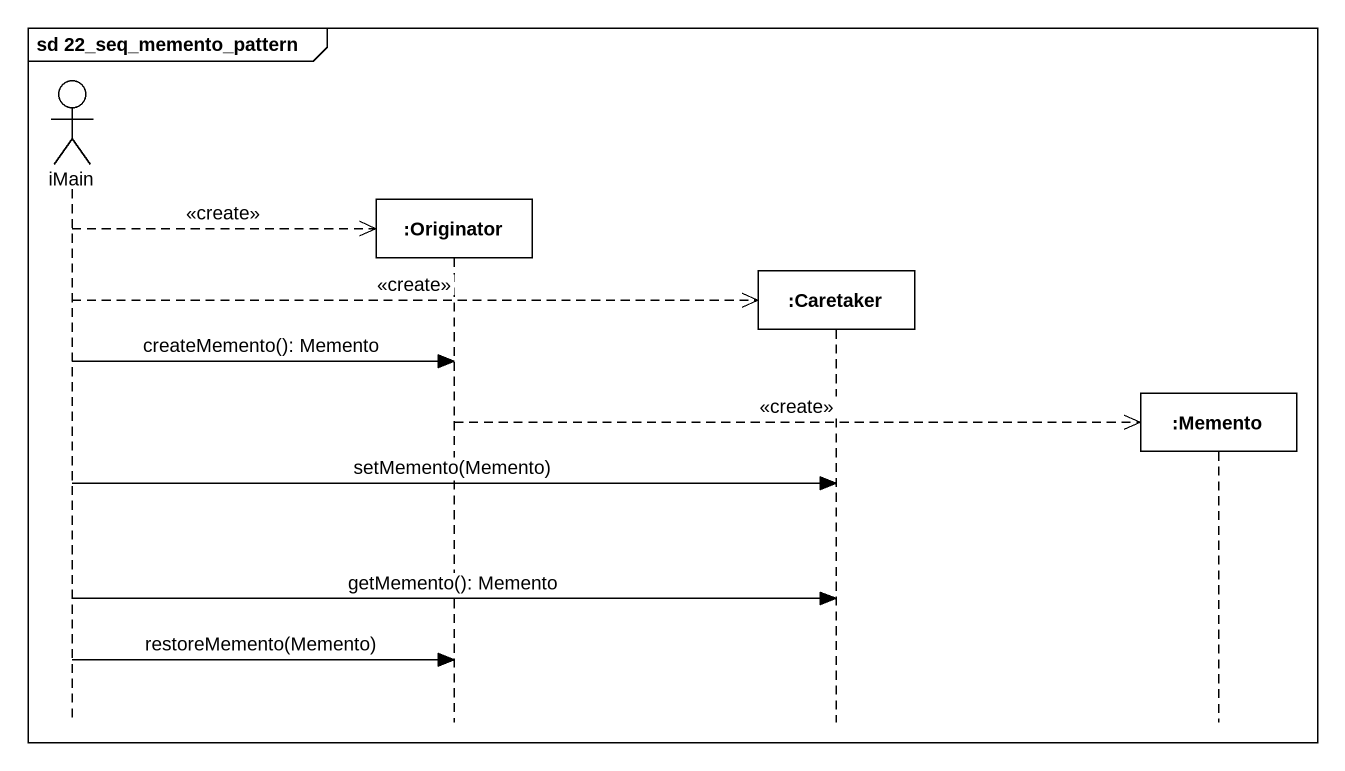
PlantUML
@startuml
mainframe sd 22_seq_memento_pattern
hide footbox
actor iMain
participant ":Originator" as Originator
participant ":Caretaker" as Caretaker
participant ":Memento" as Memento

iMain -->> Originator ** : <<create>>
iMain -->> Caretaker ** : <<create>>
iMain -> Originator : createMemento(): Memento
Originator -->> Memento ** : <<create>>
iMain -> Caretaker : setMemento(Memento)
iMain -> Caretaker : getMemento(): Memento
iMain -> Originator : restoreMemento(Memento)
@enduml
